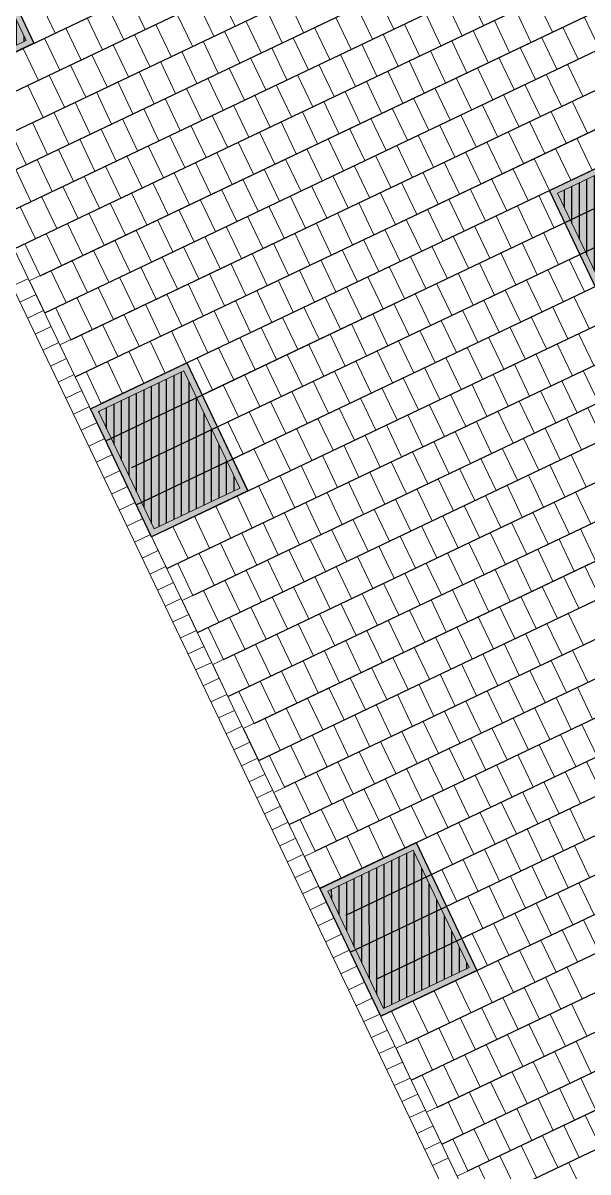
# Model space of a CAD drawing. Header units: metres. Extents: x 679599 to 680028, y 2748524 to 2748840.
# Drawn here: x 679652.87 to 679662.43, y 2748541.03 to 2748560.49 of the extents above; entities that cross this region are included whole.
import ezdxf

# ---------------------------------------------------------------- set-up
doc = ezdxf.new("R2010")
doc.units = ezdxf.units.M
doc.header["$LTSCALE"] = 5
doc.layers.add('00-AUX', color=2, linetype='Continuous', plot=False)
doc.layers.add('00-AUX Tree Pit', color=2, linetype='Continuous', plot=False)
doc.layers.add('02-L-B-Channel', color=140, linetype='Continuous', lineweight=5, plot=False)
doc.layers.add('02-L-B-Curb', color=11, linetype='Continuous', lineweight=5, plot=False)
doc.layers.add('02-L-Joints-Paviment_07_Precast Concrete Blocks 60X40', color=7, linetype='Continuous', lineweight=5, true_color=0x999999)
doc.layers.add('03-TR-Pavement_07_Precast Concrete Blocks 60X40', color=7, linetype='Continuous', lineweight=5, true_color=0x999999)
doc.layers.add('03-TR-Tree Pit_Green', color=46, linetype='Continuous')
doc.layers.add('03-TR-Tree Pit_White', color=7, linetype='Continuous', true_color=0xfcfcfc)
doc.layers.add('04-BK-Tree Pit', color=6, linetype='Continuous', lineweight=5)

# ---------------------------------------------------------------- blocks, each defined once
blk = doc.blocks.new('*U19')
at = {"layer": '02-L-B-Channel'}
blk.add_lwpolyline([(0, 0), (0.001, 0.3)], dxfattribs=at)
blk = doc.blocks.new('*U20')
at = {"layer": '02-L-B-Curb', "color": 0, "linetype": 'ByBlock', "lineweight": -2, "transparency": 16777216, "rotation": 295.526997418791}
for p in [(679652.685, 2748556.031), (679652.815, 2748555.76), (679652.944, 2748555.489), (679653.073, 2748555.218), (679653.203, 2748554.948), (679653.332, 2748554.677), (679653.461, 2748554.406), (679653.59, 2748554.136), (679653.72, 2748553.865), (679653.849, 2748553.594), (679653.978, 2748553.323), (679654.108, 2748553.053), (679654.237, 2748552.782), (679654.366, 2748552.511), (679654.495, 2748552.241), (679654.625, 2748551.97), (679654.754, 2748551.699), (679654.883, 2748551.428), (679655.012, 2748551.158), (679655.142, 2748550.887), (679655.271, 2748550.616), (679655.4, 2748550.346), (679655.53, 2748550.075), (679655.659, 2748549.804), (679655.788, 2748549.533), (679655.917, 2748549.263), (679656.047, 2748548.992), (679656.176, 2748548.721), (679656.305, 2748548.451), (679656.435, 2748548.18), (679656.564, 2748547.909), (679656.693, 2748547.638), (679656.822, 2748547.368), (679656.952, 2748547.097), (679657.081, 2748546.826), (679657.21, 2748546.556), (679657.34, 2748546.285), (679657.469, 2748546.014), (679657.598, 2748545.743), (679657.727, 2748545.473), (679657.857, 2748545.202), (679657.986, 2748544.931), (679658.115, 2748544.661), (679658.245, 2748544.39), (679658.374, 2748544.119), (679658.503, 2748543.848), (679658.632, 2748543.578), (679658.762, 2748543.307), (679658.891, 2748543.036), (679659.02, 2748542.766), (679659.149, 2748542.495), (679659.279, 2748542.224), (679659.408, 2748541.953), (679659.537, 2748541.683), (679659.667, 2748541.412), (679659.796, 2748541.141)]:
    blk.add_blockref('*U19', p, dxfattribs=at)
blk = doc.blocks.new('ALCORQUE RECTANGULAR')
at = {"layer": '03-TR-Tree Pit_Green', "ltscale": 0.3}
h = blk.add_hatch(dxfattribs=at)
h.set_pattern_fill('ANSI31', color=256, scale=0.04, angle=-45)
h.set_pattern_definition([(360, (-2068898.16958, 3428624.0145), (3e-17, 0.127), [])])
h.paths.add_polyline_path([(679903.391, 2748647.421), (679902.702, 2748648.869), (679904.689, 2748649.814), (679905.377, 2748648.367)])
at = {"layer": '03-TR-Tree Pit_White'}
h = blk.add_hatch(color=256, dxfattribs=at)
h.dxf.hatch_style = 1
h.paths.add_polyline_path([(679903.344, 2748647.288), (679902.569, 2748648.916), (679904.736, 2748649.947), (679905.511, 2748648.319)])
at = {"layer": '02-L-B-Curb'}
blk.add_lwpolyline([(679903.344, 2748647.288), (679902.569, 2748648.916), (679904.736, 2748649.947), (679905.511, 2748648.319)], close=True, dxfattribs=at)
at = {"layer": '02-L-B-Curb', "color": 6}
blk.add_lwpolyline([(679903.391, 2748647.421), (679902.702, 2748648.868), (679904.689, 2748649.814), (679905.378, 2748648.366)], close=True, dxfattribs=at)

msp = doc.modelspace()

# ---------------------------------------------------------------- linework, layer by layer
at = {"layer": '00-AUX'}
for points in [[(679651.605, 2748559.458), (679671.991, 2748569.159)], [(679651.681, 2748558.83), (679672.31, 2748568.646)], [(679652.122, 2748558.375), (679672.629, 2748568.134)], [(679652.198, 2748557.747), (679672.949, 2748567.621)], [(679652.639, 2748557.292), (679673.268, 2748567.108)], [(679652.715, 2748556.664), (679673.587, 2748566.596)], [(679653.156, 2748556.209), (679673.906, 2748566.083)], [(679653.233, 2748555.581), (679674.225, 2748565.571)], [(679653.673, 2748555.126), (679674.545, 2748565.058)], [(679653.75, 2748554.498), (679674.864, 2748564.546)], [(679654.19, 2748554.043), (679675.183, 2748564.033)], [(679654.267, 2748553.415), (679675.502, 2748563.52)], [(679654.707, 2748552.961), (679675.821, 2748563.008)], [(679654.784, 2748552.332), (679676.141, 2748562.495)], [(679655.225, 2748551.878), (679676.46, 2748561.983)], [(679655.301, 2748551.25), (679676.779, 2748561.47)], [(679655.742, 2748550.795), (679677.098, 2748560.958)], [(679655.818, 2748550.167), (679677.417, 2748560.445)], [(679656.259, 2748549.712), (679677.736, 2748559.932)], [(679656.335, 2748549.084), (679678.056, 2748559.42)], [(679656.779, 2748548.629), (679678.376, 2748558.906)], [(679656.855, 2748548.001), (679678.695, 2748558.394)], [(679657.293, 2748547.546), (679679.013, 2748557.882)], [(679657.37, 2748546.918), (679679.333, 2748557.37)], [(679657.81, 2748546.463), (679679.652, 2748556.857)], [(679657.887, 2748545.835), (679679.971, 2748556.344)], [(679658.327, 2748545.381), (679680.29, 2748555.832)], [(679658.404, 2748544.752), (679680.609, 2748555.319)], [(679658.844, 2748544.298), (679680.929, 2748554.807)], [(679658.921, 2748543.67), (679681.248, 2748554.294)], [(679659.362, 2748543.215), (679681.567, 2748553.782)], [(679659.438, 2748542.587), (679681.886, 2748553.269)], [(679659.879, 2748542.132), (679682.205, 2748552.756)], [(679659.955, 2748541.504), (679682.525, 2748552.244)], [(679660.396, 2748541.049), (679682.844, 2748551.731)], [(679660.472, 2748540.421), (679683.163, 2748551.219)]]:
    msp.add_lwpolyline(points, dxfattribs=at)
at = {"layer": '00-AUX Tree Pit'}
for points in [[(679653.051, 2748560.146), (679651.423, 2748559.371), (679650.391, 2748561.538), (679652.02, 2748562.313)], [(679664.438, 2748556.262), (679662.81, 2748555.487), (679661.778, 2748557.654), (679663.407, 2748558.429)], [(679656.669, 2748552.565), (679655.04, 2748551.79), (679654.009, 2748553.957), (679655.637, 2748554.732)], [(679660.549, 2748544.445), (679658.921, 2748543.67), (679657.89, 2748545.837), (679659.518, 2748546.612)]]:
    msp.add_lwpolyline(points, close=True, dxfattribs=at)
at = {"layer": '02-L-B-Channel'}
for points in [[(679599.951, 2748667.152), (679667.864, 2748524.936)], [(679667.589, 2748524.823), (679599.68, 2748667.024)]]:
    msp.add_lwpolyline(points, dxfattribs=at)
at = {"layer": '02-L-Joints-Paviment_07_Precast Concrete Blocks 60X40'}
for points in [[(679654.932, 2748560.377), (679654.674, 2748560.918)], [(679656.456, 2748560.437), (679656.198, 2748560.979)], [(679657.616, 2748560.325), (679657.358, 2748560.867)], [(679659.14, 2748560.386), (679658.883, 2748560.928)], [(679660.662, 2748560.445), (679660.404, 2748560.987)], [(679661.825, 2748560.334), (679661.567, 2748560.876)], [(679653.411, 2748560.317), (679653.153, 2748560.859)], [(679654.571, 2748560.205), (679654.313, 2748560.746)], [(679656.095, 2748560.265), (679655.837, 2748560.807)], [(679657.255, 2748560.153), (679656.997, 2748560.695)], [(679658.779, 2748560.214), (679658.521, 2748560.756)], [(679660.3, 2748560.273), (679660.043, 2748560.815)], [(679661.463, 2748560.162), (679661.206, 2748560.704)], [(679654.209, 2748560.033), (679653.952, 2748560.575)], [(679655.734, 2748560.094), (679655.476, 2748560.635)], [(679656.894, 2748559.981), (679656.636, 2748560.523)], [(679658.418, 2748560.042), (679658.16, 2748560.584)], [(679659.578, 2748559.93), (679659.32, 2748560.471)], [(679659.939, 2748560.101), (679659.681, 2748560.643)], [(679661.102, 2748559.99), (679660.844, 2748560.532)], [(679662.623, 2748560.05), (679662.366, 2748560.592)], [(679653.848, 2748559.861), (679653.59, 2748560.403)], [(679655.011, 2748559.75), (679654.754, 2748560.292)], [(679655.373, 2748559.922), (679655.115, 2748560.464)], [(679656.533, 2748559.809), (679656.275, 2748560.351)], [(679658.057, 2748559.87), (679657.799, 2748560.412)], [(679659.217, 2748559.758), (679658.959, 2748560.299)], [(679660.741, 2748559.819), (679660.483, 2748560.36)], [(679662.262, 2748559.878), (679662.004, 2748560.42)], [(679653.487, 2748559.689), (679653.229, 2748560.231)], [(679654.65, 2748559.578), (679654.392, 2748560.12)], [(679656.171, 2748559.637), (679655.914, 2748560.179)], [(679657.696, 2748559.698), (679657.438, 2748560.24)], [(679658.856, 2748559.586), (679658.598, 2748560.128)], [(679660.38, 2748559.647), (679660.122, 2748560.188)], [(679661.901, 2748559.706), (679661.643, 2748560.248)], [(679653.126, 2748559.517), (679652.868, 2748560.059)], [(679654.289, 2748559.406), (679654.031, 2748559.948)], [(679655.81, 2748559.466), (679655.552, 2748560.007)], [(679656.973, 2748559.355), (679656.715, 2748559.896)], [(679657.334, 2748559.526), (679657.077, 2748560.068)], [(679658.494, 2748559.414), (679658.237, 2748559.956)], [(679660.019, 2748559.475), (679659.761, 2748560.017)], [(679661.179, 2748559.362), (679660.921, 2748559.904)], [(679661.54, 2748559.534), (679661.282, 2748560.076)], [(679653.928, 2748559.234), (679653.67, 2748559.776)], [(679655.449, 2748559.294), (679655.191, 2748559.835)], [(679656.612, 2748559.183), (679656.354, 2748559.724)], [(679658.133, 2748559.242), (679657.875, 2748559.784)], [(679659.657, 2748559.303), (679659.4, 2748559.845)], [(679660.818, 2748559.19), (679660.56, 2748559.732)], [(679662.342, 2748559.251), (679662.084, 2748559.793)], [(679653.567, 2748559.062), (679653.309, 2748559.604)], [(679655.088, 2748559.122), (679654.83, 2748559.664)], [(679656.251, 2748559.011), (679655.993, 2748559.553)], [(679657.772, 2748559.07), (679657.514, 2748559.612)], [(679658.935, 2748558.959), (679658.677, 2748559.501)], [(679659.296, 2748559.131), (679659.038, 2748559.673)], [(679660.456, 2748559.019), (679660.199, 2748559.56)], [(679661.981, 2748559.079), (679661.723, 2748559.621)], [(679653.205, 2748558.89), (679652.948, 2748559.432)], [(679654.365, 2748558.778), (679654.108, 2748559.32)], [(679654.727, 2748558.95), (679654.469, 2748559.492)], [(679655.89, 2748558.839), (679655.632, 2748559.381)], [(679657.411, 2748558.898), (679657.153, 2748559.44)], [(679658.574, 2748558.787), (679658.316, 2748559.329)], [(679660.095, 2748558.847), (679659.837, 2748559.388)], [(679661.619, 2748558.908), (679661.362, 2748559.449)], [(679654.004, 2748558.606), (679653.746, 2748559.148)], [(679655.528, 2748558.667), (679655.271, 2748559.209)], [(679657.05, 2748558.726), (679656.792, 2748559.268)], [(679658.213, 2748558.615), (679657.955, 2748559.157)], [(679659.734, 2748558.675), (679659.476, 2748559.217)], [(679661.258, 2748558.736), (679661, 2748559.277)], [(679662.418, 2748558.623), (679662.16, 2748559.165)], [(679653.643, 2748558.434), (679653.385, 2748558.976)], [(679655.167, 2748558.495), (679654.909, 2748559.037)], [(679656.327, 2748558.383), (679656.07, 2748558.924)], [(679656.689, 2748558.555), (679656.431, 2748559.096)], [(679657.852, 2748558.444), (679657.594, 2748558.985)], [(679659.373, 2748558.503), (679659.115, 2748559.045)], [(679660.536, 2748558.392), (679660.278, 2748558.934)], [(679660.897, 2748558.564), (679660.639, 2748559.106)], [(679662.057, 2748558.451), (679661.799, 2748558.993)], [(679653.282, 2748558.262), (679653.024, 2748558.804)], [(679654.806, 2748558.323), (679654.548, 2748558.865)], [(679655.966, 2748558.211), (679655.708, 2748558.753)], [(679657.49, 2748558.272), (679657.233, 2748558.813)], [(679659.012, 2748558.331), (679658.754, 2748558.873)], [(679660.175, 2748558.22), (679659.917, 2748558.762)], [(679661.696, 2748558.279), (679661.438, 2748558.821)], [(679652.921, 2748558.091), (679652.663, 2748558.632)], [(679654.445, 2748558.151), (679654.187, 2748558.693)], [(679655.605, 2748558.039), (679655.347, 2748558.581)], [(679657.129, 2748558.1), (679656.871, 2748558.642)], [(679658.289, 2748557.987), (679658.031, 2748558.529)], [(679658.65, 2748558.159), (679658.393, 2748558.701)], [(679659.813, 2748558.048), (679659.556, 2748558.59)], [(679661.335, 2748558.108), (679661.077, 2748558.649)], [(679662.498, 2748557.997), (679662.24, 2748558.538)], [(679653.723, 2748557.808), (679653.465, 2748558.349)], [(679654.084, 2748557.979), (679653.826, 2748558.521)], [(679655.244, 2748557.867), (679654.986, 2748558.409)], [(679656.768, 2748557.928), (679656.51, 2748558.47)], [(679657.928, 2748557.815), (679657.67, 2748558.357)], [(679659.452, 2748557.876), (679659.194, 2748558.418)], [(679660.973, 2748557.936), (679660.716, 2748558.478)], [(679662.137, 2748557.825), (679661.879, 2748558.366)], [(679653.361, 2748557.636), (679653.104, 2748558.178)], [(679654.883, 2748557.695), (679654.625, 2748558.237)], [(679656.407, 2748557.756), (679656.149, 2748558.298)], [(679657.567, 2748557.644), (679657.309, 2748558.185)], [(679659.091, 2748557.704), (679658.833, 2748558.246)], [(679660.612, 2748557.764), (679660.354, 2748558.306)], [(679661.775, 2748557.653), (679661.517, 2748558.195)], [(679653, 2748557.464), (679652.742, 2748558.006)], [(679654.521, 2748557.523), (679654.264, 2748558.065)], [(679655.684, 2748557.412), (679655.427, 2748557.954)], [(679656.046, 2748557.584), (679655.788, 2748558.126)], [(679657.206, 2748557.472), (679656.948, 2748558.013)], [(679658.73, 2748557.533), (679658.472, 2748558.074)], [(679659.89, 2748557.42), (679659.632, 2748557.962)], [(679660.251, 2748557.592), (679659.993, 2748558.134)], [(679661.414, 2748557.481), (679661.156, 2748558.023)], [(679654.16, 2748557.351), (679653.902, 2748557.893)], [(679655.323, 2748557.24), (679655.065, 2748557.782)], [(679656.844, 2748557.3), (679656.587, 2748557.842)], [(679658.369, 2748557.361), (679658.111, 2748557.902)], [(679659.529, 2748557.248), (679659.271, 2748557.79)], [(679661.053, 2748557.309), (679660.795, 2748557.851)], [(679653.799, 2748557.18), (679653.541, 2748557.721)], [(679654.962, 2748557.069), (679654.704, 2748557.61)], [(679656.483, 2748557.128), (679656.225, 2748557.67)], [(679657.646, 2748557.017), (679657.388, 2748557.559)], [(679658.007, 2748557.189), (679657.75, 2748557.731)], [(679659.168, 2748557.076), (679658.91, 2748557.618)], [(679660.692, 2748557.137), (679660.434, 2748557.679)], [(679661.852, 2748557.025), (679661.594, 2748557.567)], [(679653.077, 2748556.836), (679652.819, 2748557.378)], [(679653.438, 2748557.008), (679653.18, 2748557.549)], [(679654.601, 2748556.897), (679654.343, 2748557.438)], [(679656.122, 2748556.956), (679655.864, 2748557.498)], [(679657.285, 2748556.845), (679657.027, 2748557.387)], [(679658.806, 2748556.904), (679658.549, 2748557.446)], [(679660.331, 2748556.965), (679660.073, 2748557.507)], [(679661.491, 2748556.853), (679661.233, 2748557.395)], [(679654.24, 2748556.725), (679653.982, 2748557.267)], [(679655.761, 2748556.784), (679655.503, 2748557.326)], [(679656.924, 2748556.673), (679656.666, 2748557.215)], [(679658.445, 2748556.733), (679658.187, 2748557.274)], [(679659.608, 2748556.622), (679659.35, 2748557.163)], [(679659.969, 2748556.793), (679659.712, 2748557.335)], [(679661.129, 2748556.681), (679660.872, 2748557.223)], [(679653.878, 2748556.553), (679653.621, 2748557.095)], [(679655.038, 2748556.44), (679654.781, 2748556.982)], [(679655.4, 2748556.612), (679655.142, 2748557.154)], [(679656.563, 2748556.501), (679656.305, 2748557.043)], [(679658.084, 2748556.561), (679657.826, 2748557.102)], [(679659.247, 2748556.45), (679658.989, 2748556.991)], [(679660.768, 2748556.509), (679660.51, 2748557.051)], [(679653.517, 2748556.381), (679653.259, 2748556.923)], [(679654.677, 2748556.269), (679654.419, 2748556.81)], [(679656.202, 2748556.329), (679655.944, 2748556.871)], [(679657.723, 2748556.389), (679657.465, 2748556.931)], [(679658.886, 2748556.278), (679658.628, 2748556.82)], [(679660.407, 2748556.337), (679660.149, 2748556.879)], [(679661.931, 2748556.398), (679661.673, 2748556.94)], [(679653.156, 2748556.209), (679652.898, 2748556.751)], [(679654.316, 2748556.097), (679654.058, 2748556.638)], [(679655.84, 2748556.158), (679655.583, 2748556.699)], [(679657, 2748556.045), (679656.743, 2748556.587)], [(679657.362, 2748556.217), (679657.104, 2748556.759)], [(679658.525, 2748556.106), (679658.267, 2748556.648)], [(679660.046, 2748556.165), (679659.788, 2748556.707)], [(679661.209, 2748556.054), (679660.951, 2748556.596)], [(679661.57, 2748556.226), (679661.312, 2748556.768)], [(679653.955, 2748555.925), (679653.697, 2748556.467)], [(679655.479, 2748555.986), (679655.221, 2748556.527)], [(679656.639, 2748555.873), (679656.381, 2748556.415)], [(679658.163, 2748555.934), (679657.906, 2748556.476)], [(679659.685, 2748555.993), (679659.427, 2748556.535)], [(679660.848, 2748555.882), (679660.59, 2748556.424)], [(679662.369, 2748555.942), (679662.111, 2748556.484)], [(679653.594, 2748555.753), (679653.336, 2748556.295)], [(679655.118, 2748555.814), (679654.86, 2748556.356)], [(679656.278, 2748555.701), (679656.02, 2748556.243)], [(679657.802, 2748555.762), (679657.544, 2748556.304)], [(679658.962, 2748555.65), (679658.704, 2748556.192)], [(679659.323, 2748555.822), (679659.066, 2748556.363)], [(679660.486, 2748555.711), (679660.229, 2748556.252)], [(679662.008, 2748555.77), (679661.75, 2748556.312)], [(679653.233, 2748555.581), (679652.975, 2748556.123)], [(679654.396, 2748555.47), (679654.138, 2748556.012)], [(679654.757, 2748555.642), (679654.499, 2748556.184)], [(679655.917, 2748555.529), (679655.659, 2748556.071)], [(679657.441, 2748555.59), (679657.183, 2748556.132)], [(679658.601, 2748555.478), (679658.343, 2748556.02)], [(679660.125, 2748555.539), (679659.867, 2748556.08)], [(679661.647, 2748555.598), (679661.389, 2748556.14)], [(679654.034, 2748555.298), (679653.777, 2748555.84)], [(679655.556, 2748555.358), (679655.298, 2748555.899)], [(679657.08, 2748555.418), (679656.822, 2748555.96)], [(679658.24, 2748555.306), (679657.982, 2748555.848)], [(679659.764, 2748555.367), (679659.506, 2748555.909)], [(679661.285, 2748555.426), (679661.028, 2748555.968)], [(679662.448, 2748555.315), (679662.191, 2748555.857)], [(679653.673, 2748555.126), (679653.415, 2748555.668)], [(679655.194, 2748555.186), (679654.937, 2748555.727)], [(679656.357, 2748555.075), (679656.1, 2748555.616)], [(679656.719, 2748555.247), (679656.461, 2748555.788)], [(679657.879, 2748555.134), (679657.621, 2748555.676)], [(679659.403, 2748555.195), (679659.145, 2748555.737)], [(679660.563, 2748555.082), (679660.305, 2748555.624)], [(679660.924, 2748555.254), (679660.666, 2748555.796)], [(679662.087, 2748555.143), (679661.829, 2748555.685)], [(679654.833, 2748555.014), (679654.575, 2748555.556)], [(679655.996, 2748554.903), (679655.738, 2748555.445)], [(679657.517, 2748554.962), (679657.26, 2748555.504)], [(679659.042, 2748555.023), (679658.784, 2748555.565)], [(679660.202, 2748554.911), (679659.944, 2748555.452)], [(679661.726, 2748554.971), (679661.468, 2748555.513)], [(679654.472, 2748554.842), (679654.214, 2748555.384)], [(679655.635, 2748554.731), (679655.377, 2748555.273)], [(679657.156, 2748554.79), (679656.898, 2748555.332)], [(679658.319, 2748554.679), (679658.062, 2748555.221)], [(679658.681, 2748554.851), (679658.423, 2748555.393)], [(679659.841, 2748554.739), (679659.583, 2748555.281)], [(679661.365, 2748554.8), (679661.107, 2748555.341)], [(679662.525, 2748554.687), (679662.267, 2748555.229)], [(679653.75, 2748554.498), (679653.492, 2748555.04)], [(679654.111, 2748554.67), (679653.853, 2748555.212)], [(679655.274, 2748554.559), (679655.016, 2748555.101)], [(679656.795, 2748554.618), (679656.537, 2748555.16)], [(679657.958, 2748554.507), (679657.7, 2748555.049)], [(679659.479, 2748554.567), (679659.222, 2748555.109)], [(679661.004, 2748554.628), (679660.746, 2748555.17)], [(679662.164, 2748554.515), (679661.906, 2748555.057)], [(679654.913, 2748554.387), (679654.655, 2748554.929)], [(679656.434, 2748554.447), (679656.176, 2748554.988)], [(679657.597, 2748554.336), (679657.339, 2748554.877)], [(679659.118, 2748554.395), (679658.86, 2748554.937)], [(679660.642, 2748554.456), (679660.385, 2748554.998)], [(679661.802, 2748554.343), (679661.545, 2748554.885)], [(679654.552, 2748554.215), (679654.294, 2748554.757)], [(679656.073, 2748554.275), (679655.815, 2748554.816)], [(679657.236, 2748554.164), (679656.978, 2748554.705)], [(679658.757, 2748554.223), (679658.499, 2748554.765)], [(679659.92, 2748554.112), (679659.662, 2748554.654)], [(679660.281, 2748554.284), (679660.023, 2748554.826)], [(679661.441, 2748554.172), (679661.183, 2748554.713)], [(679654.19, 2748554.043), (679653.933, 2748554.585)], [(679656.875, 2748553.992), (679656.617, 2748554.534)], [(679658.396, 2748554.051), (679658.138, 2748554.593)], [(679659.559, 2748553.94), (679659.301, 2748554.482)], [(679661.08, 2748554), (679660.822, 2748554.541)], [(679662.604, 2748554.06), (679662.346, 2748554.602)], [(679656.513, 2748553.82), (679656.256, 2748554.362)], [(679657.673, 2748553.707), (679657.416, 2748554.249)], [(679658.035, 2748553.879), (679657.777, 2748554.421)], [(679659.198, 2748553.768), (679658.94, 2748554.31)], [(679660.719, 2748553.828), (679660.461, 2748554.37)], [(679661.882, 2748553.717), (679661.624, 2748554.259)], [(679662.243, 2748553.889), (679661.985, 2748554.43)], [(679657.312, 2748553.536), (679657.054, 2748554.077)], [(679658.836, 2748553.596), (679658.579, 2748554.138)], [(679660.358, 2748553.656), (679660.1, 2748554.198)], [(679661.521, 2748553.545), (679661.263, 2748554.087)], [(679656.951, 2748553.364), (679656.693, 2748553.906)], [(679658.475, 2748553.425), (679658.217, 2748553.966)], [(679659.997, 2748553.484), (679659.739, 2748554.026)], [(679661.16, 2748553.373), (679660.902, 2748553.915)], [(679662.681, 2748553.432), (679662.423, 2748553.974)], [(679656.59, 2748553.192), (679656.332, 2748553.734)], [(679658.114, 2748553.253), (679657.856, 2748553.794)], [(679659.274, 2748553.14), (679659.016, 2748553.682)], [(679659.635, 2748553.312), (679659.378, 2748553.854)], [(679660.798, 2748553.201), (679660.541, 2748553.743)], [(679662.32, 2748553.261), (679662.062, 2748553.802)], [(679657.753, 2748553.081), (679657.495, 2748553.623)], [(679658.913, 2748552.968), (679658.655, 2748553.51)], [(679660.437, 2748553.029), (679660.179, 2748553.571)], [(679661.958, 2748553.089), (679661.701, 2748553.63)], [(679657.031, 2748552.737), (679656.773, 2748553.279)], [(679657.392, 2748552.909), (679657.134, 2748553.451)], [(679658.552, 2748552.796), (679658.294, 2748553.338)], [(679660.076, 2748552.857), (679659.818, 2748553.399)], [(679661.236, 2748552.745), (679660.978, 2748553.287)], [(679661.597, 2748552.917), (679661.339, 2748553.459)], [(679658.191, 2748552.625), (679657.933, 2748553.166)], [(679659.715, 2748552.685), (679659.457, 2748553.227)], [(679660.875, 2748552.573), (679660.617, 2748553.115)], [(679662.399, 2748552.634), (679662.141, 2748553.176)], [(679657.829, 2748552.453), (679657.572, 2748552.995)], [(679658.992, 2748552.342), (679658.735, 2748552.884)], [(679659.354, 2748552.514), (679659.096, 2748553.055)], [(679660.514, 2748552.401), (679660.256, 2748552.943)], [(679662.038, 2748552.462), (679661.78, 2748553.004)], [(679657.468, 2748552.281), (679657.21, 2748552.823)], [(679658.631, 2748552.17), (679658.373, 2748552.712)], [(679660.152, 2748552.229), (679659.895, 2748552.771)], [(679661.677, 2748552.29), (679661.419, 2748552.832)], [(679657.107, 2748552.109), (679656.849, 2748552.651)], [(679658.27, 2748551.998), (679658.012, 2748552.54)], [(679659.791, 2748552.057), (679659.533, 2748552.599)], [(679661.315, 2748552.118), (679661.058, 2748552.66)], [(679662.476, 2748552.006), (679662.218, 2748552.548)], [(679656.385, 2748551.765), (679656.127, 2748552.307)], [(679656.746, 2748551.937), (679656.488, 2748552.479)], [(679657.909, 2748551.826), (679657.651, 2748552.368)], [(679659.43, 2748551.886), (679659.172, 2748552.427)], [(679660.593, 2748551.774), (679660.335, 2748552.316)], [(679660.954, 2748551.946), (679660.696, 2748552.488)], [(679662.114, 2748551.834), (679661.857, 2748552.376)], [(679656.023, 2748551.593), (679655.766, 2748552.135)], [(679657.548, 2748551.654), (679657.29, 2748552.196)], [(679659.069, 2748551.714), (679658.811, 2748552.255)], [(679660.232, 2748551.603), (679659.974, 2748552.144)], [(679661.753, 2748551.662), (679661.495, 2748552.204)], [(679655.662, 2748551.421), (679655.404, 2748551.963)], [(679657.186, 2748551.482), (679656.929, 2748552.024)], [(679658.346, 2748551.37), (679658.089, 2748551.912)], [(679658.708, 2748551.542), (679658.45, 2748552.084)], [(679659.871, 2748551.431), (679659.613, 2748551.973)], [(679661.392, 2748551.49), (679661.134, 2748552.032)], [(679662.558, 2748551.379), (679662.3, 2748551.921)], [(679655.301, 2748551.25), (679655.043, 2748551.791)], [(679656.825, 2748551.31), (679656.567, 2748551.852)], [(679657.985, 2748551.198), (679657.727, 2748551.74)], [(679659.51, 2748551.259), (679659.252, 2748551.801)], [(679661.031, 2748551.318), (679660.773, 2748551.86)], [(679662.197, 2748551.207), (679661.939, 2748551.749)], [(679656.464, 2748551.139), (679656.206, 2748551.68)], [(679657.624, 2748551.026), (679657.366, 2748551.568)], [(679659.148, 2748551.087), (679658.891, 2748551.629)], [(679660.67, 2748551.146), (679660.412, 2748551.688)], [(679661.835, 2748551.035), (679661.578, 2748551.577)], [(679655.742, 2748550.795), (679655.484, 2748551.337)], [(679656.103, 2748550.967), (679655.845, 2748551.508)], [(679657.263, 2748550.854), (679657.005, 2748551.396)], [(679658.787, 2748550.915), (679658.529, 2748551.457)], [(679659.947, 2748550.803), (679659.689, 2748551.344)], [(679660.308, 2748550.975), (679660.051, 2748551.516)], [(679661.474, 2748550.864), (679661.216, 2748551.405)], [(679656.902, 2748550.682), (679656.644, 2748551.224)], [(679658.426, 2748550.743), (679658.168, 2748551.285)], [(679659.586, 2748550.631), (679659.328, 2748551.173)], [(679661.113, 2748550.692), (679660.855, 2748551.233)], [(679662.634, 2748550.751), (679662.376, 2748551.293)], [(679656.541, 2748550.51), (679656.283, 2748551.052)], [(679657.704, 2748550.399), (679657.446, 2748550.941)], [(679658.065, 2748550.571), (679657.807, 2748551.113)], [(679659.225, 2748550.459), (679658.967, 2748551.001)], [(679660.752, 2748550.52), (679660.494, 2748551.062)], [(679661.912, 2748550.407), (679661.654, 2748550.949)], [(679662.273, 2748550.579), (679662.015, 2748551.121)], [(679656.179, 2748550.339), (679655.922, 2748550.88)], [(679657.342, 2748550.228), (679657.085, 2748550.769)], [(679658.864, 2748550.287), (679658.606, 2748550.829)], [(679660.391, 2748550.348), (679660.133, 2748550.89)], [(679661.551, 2748550.235), (679661.293, 2748550.777)], [(679655.818, 2748550.167), (679655.56, 2748550.709)], [(679656.981, 2748550.056), (679656.723, 2748550.598)], [(679658.502, 2748550.115), (679658.245, 2748550.657)], [(679660.029, 2748550.176), (679659.772, 2748550.718)], [(679661.19, 2748550.064), (679660.932, 2748550.605)], [(679656.62, 2748549.884), (679656.362, 2748550.426)], [(679658.141, 2748549.943), (679657.883, 2748550.485)], [(679659.307, 2748549.832), (679659.049, 2748550.374)], [(679659.668, 2748550.004), (679659.41, 2748550.546)], [(679660.828, 2748549.892), (679660.571, 2748550.433)], [(679662.35, 2748549.953), (679662.092, 2748550.494)], [(679656.259, 2748549.712), (679656.001, 2748550.254)], [(679657.78, 2748549.771), (679657.522, 2748550.313)], [(679658.946, 2748549.66), (679658.688, 2748550.202)], [(679660.467, 2748549.72), (679660.209, 2748550.262)], [(679661.989, 2748549.781), (679661.731, 2748550.322)], [(679657.058, 2748549.428), (679656.8, 2748549.969)], [(679657.419, 2748549.6), (679657.161, 2748550.141)], [(679658.585, 2748549.488), (679658.327, 2748550.03)], [(679660.106, 2748549.548), (679659.848, 2748550.09)], [(679661.266, 2748549.437), (679661.008, 2748549.979)], [(679661.627, 2748549.609), (679661.37, 2748550.151)], [(679656.696, 2748549.256), (679656.439, 2748549.798)], [(679658.224, 2748549.317), (679657.966, 2748549.858)], [(679659.745, 2748549.376), (679659.487, 2748549.918)], [(679660.905, 2748549.265), (679660.647, 2748549.807)], [(679662.426, 2748549.324), (679662.168, 2748549.866)], [(679656.335, 2748549.084), (679656.077, 2748549.626)], [(679657.862, 2748549.145), (679657.605, 2748549.687)], [(679659.384, 2748549.204), (679659.126, 2748549.746)], [(679660.544, 2748549.093), (679660.286, 2748549.635)], [(679662.065, 2748549.153), (679661.807, 2748549.694)], [(679657.501, 2748548.973), (679657.243, 2748549.515)], [(679658.661, 2748548.86), (679658.403, 2748549.402)], [(679659.022, 2748549.032), (679658.765, 2748549.574)], [(679660.183, 2748548.921), (679659.925, 2748549.463)], [(679661.704, 2748548.981), (679661.446, 2748549.522)], [(679657.14, 2748548.801), (679656.882, 2748549.343)], [(679658.3, 2748548.689), (679658.042, 2748549.23)], [(679659.821, 2748548.749), (679659.564, 2748549.291)], [(679661.343, 2748548.809), (679661.085, 2748549.351)], [(679662.506, 2748548.698), (679662.248, 2748549.24)], [(679656.779, 2748548.629), (679656.521, 2748549.171)], [(679657.939, 2748548.517), (679657.681, 2748549.058)], [(679659.46, 2748548.578), (679659.202, 2748549.119)], [(679660.62, 2748548.465), (679660.362, 2748549.007)], [(679660.981, 2748548.637), (679660.724, 2748549.179)], [(679662.144, 2748548.526), (679661.887, 2748549.068)], [(679657.578, 2748548.345), (679657.32, 2748548.887)], [(679659.099, 2748548.406), (679658.841, 2748548.947)], [(679660.259, 2748548.293), (679660.001, 2748548.835)], [(679661.783, 2748548.354), (679661.525, 2748548.896)], [(679657.216, 2748548.173), (679656.959, 2748548.715)], [(679658.377, 2748548.062), (679658.119, 2748548.604)], [(679658.738, 2748548.234), (679658.48, 2748548.776)], [(679659.898, 2748548.121), (679659.64, 2748548.663)], [(679661.422, 2748548.182), (679661.164, 2748548.724)], [(679662.582, 2748548.07), (679662.324, 2748548.611)], [(679656.855, 2748548.001), (679656.597, 2748548.543)], [(679658.015, 2748547.89), (679657.758, 2748548.432)], [(679659.537, 2748547.949), (679659.279, 2748548.491)], [(679661.061, 2748548.01), (679660.803, 2748548.552)], [(679662.221, 2748547.898), (679661.963, 2748548.44)], [(679657.654, 2748547.718), (679657.396, 2748548.26)], [(679659.175, 2748547.778), (679658.918, 2748548.319)], [(679660.7, 2748547.838), (679660.442, 2748548.38)], [(679661.86, 2748547.726), (679661.602, 2748548.268)], [(679657.293, 2748547.546), (679657.035, 2748548.088)], [(679658.814, 2748547.606), (679658.556, 2748548.147)], [(679659.977, 2748547.495), (679659.72, 2748548.036)], [(679660.339, 2748547.667), (679660.081, 2748548.208)], [(679661.499, 2748547.554), (679661.241, 2748548.096)], [(679658.453, 2748547.434), (679658.195, 2748547.976)], [(679659.616, 2748547.323), (679659.358, 2748547.865)], [(679661.137, 2748547.382), (679660.88, 2748547.924)], [(679662.662, 2748547.443), (679662.404, 2748547.985)], [(679657.731, 2748547.09), (679657.473, 2748547.632)], [(679658.092, 2748547.262), (679657.834, 2748547.804)], [(679659.255, 2748547.151), (679658.997, 2748547.693)], [(679660.776, 2748547.21), (679660.518, 2748547.752)], [(679661.939, 2748547.099), (679661.681, 2748547.641)], [(679662.3, 2748547.271), (679662.043, 2748547.813)], [(679657.37, 2748546.918), (679657.112, 2748547.46)], [(679658.894, 2748546.979), (679658.636, 2748547.521)], [(679660.415, 2748547.038), (679660.157, 2748547.58)], [(679661.578, 2748546.927), (679661.32, 2748547.469)], [(679658.533, 2748546.807), (679658.275, 2748547.349)], [(679660.054, 2748546.867), (679659.796, 2748547.408)], [(679661.217, 2748546.756), (679660.959, 2748547.297)], [(679658.171, 2748546.635), (679657.914, 2748547.177)], [(679659.331, 2748546.523), (679659.074, 2748547.065)], [(679659.693, 2748546.695), (679659.435, 2748547.236)], [(679660.856, 2748546.584), (679660.598, 2748547.125)], [(679662.377, 2748546.643), (679662.119, 2748547.185)], [(679657.81, 2748546.463), (679657.552, 2748547.005)], [(679658.97, 2748546.351), (679658.712, 2748546.893)], [(679660.494, 2748546.412), (679660.237, 2748546.954)], [(679662.016, 2748546.471), (679661.758, 2748547.013)], [(679658.609, 2748546.179), (679658.351, 2748546.721)], [(679660.133, 2748546.24), (679659.875, 2748546.782)], [(679661.293, 2748546.127), (679661.035, 2748546.669)], [(679661.654, 2748546.299), (679661.397, 2748546.841)], [(679658.248, 2748546.007), (679657.99, 2748546.549)], [(679660.932, 2748545.956), (679660.674, 2748546.497)], [(679662.456, 2748546.016), (679662.199, 2748546.558)], [(679657.887, 2748545.835), (679657.629, 2748546.377)], [(679660.571, 2748545.784), (679660.313, 2748546.325)], [(679662.095, 2748545.845), (679661.837, 2748546.386)], [(679660.21, 2748545.612), (679659.952, 2748546.154)], [(679661.734, 2748545.673), (679661.476, 2748546.214)], [(679661.373, 2748545.501), (679661.115, 2748546.043)], [(679662.533, 2748545.388), (679662.275, 2748545.93)], [(679660.65, 2748545.157), (679660.393, 2748545.699)], [(679661.012, 2748545.329), (679660.754, 2748545.871)], [(679662.172, 2748545.216), (679661.914, 2748545.758)], [(679661.81, 2748545.045), (679661.553, 2748545.586)], [(679661.449, 2748544.873), (679661.191, 2748545.415)], [(679662.612, 2748544.762), (679662.354, 2748545.303)], [(679661.088, 2748544.701), (679660.83, 2748545.243)], [(679662.251, 2748544.59), (679661.993, 2748545.132)], [(679660.727, 2748544.529), (679660.469, 2748545.071)], [(679661.89, 2748544.418), (679661.632, 2748544.96)], [(679661.529, 2748544.246), (679661.271, 2748544.788)], [(679661.168, 2748544.074), (679660.91, 2748544.616)], [(679660.806, 2748543.902), (679660.549, 2748544.444)], [(679661.966, 2748543.79), (679661.709, 2748544.332)], [(679662.328, 2748543.962), (679662.07, 2748544.504)], [(679660.445, 2748543.73), (679660.187, 2748544.272)], [(679661.605, 2748543.618), (679661.347, 2748544.16)], [(679660.084, 2748543.559), (679659.826, 2748544.1)], [(679661.244, 2748543.446), (679660.986, 2748543.988)], [(679659.362, 2748543.215), (679659.104, 2748543.757)], [(679659.723, 2748543.387), (679659.465, 2748543.928)], [(679660.883, 2748543.274), (679660.625, 2748543.816)], [(679662.407, 2748543.335), (679662.149, 2748543.877)], [(679660.522, 2748543.102), (679660.264, 2748543.644)], [(679662.046, 2748543.163), (679661.788, 2748543.705)], [(679660.16, 2748542.93), (679659.903, 2748543.472)], [(679661.323, 2748542.819), (679661.066, 2748543.361)], [(679661.685, 2748542.991), (679661.427, 2748543.533)], [(679659.799, 2748542.759), (679659.541, 2748543.3)], [(679660.962, 2748542.648), (679660.704, 2748543.189)], [(679662.483, 2748542.707), (679662.226, 2748543.249)], [(679659.438, 2748542.587), (679659.18, 2748543.129)], [(679660.601, 2748542.476), (679660.343, 2748543.017)], [(679662.122, 2748542.535), (679661.864, 2748543.077)], [(679660.24, 2748542.304), (679659.982, 2748542.846)], [(679661.761, 2748542.363), (679661.503, 2748542.905)], [(679659.879, 2748542.132), (679659.621, 2748542.674)], [(679661.4, 2748542.191), (679661.142, 2748542.733)], [(679662.563, 2748542.08), (679662.305, 2748542.622)], [(679660.678, 2748541.848), (679660.42, 2748542.389)], [(679661.039, 2748542.02), (679660.781, 2748542.561)], [(679662.202, 2748541.908), (679661.944, 2748542.45)], [(679660.316, 2748541.676), (679660.059, 2748542.218)], [(679661.841, 2748541.737), (679661.583, 2748542.278)], [(679659.955, 2748541.504), (679659.697, 2748542.046)], [(679661.479, 2748541.565), (679661.222, 2748542.107)], [(679662.639, 2748541.452), (679662.382, 2748541.994)], [(679661.118, 2748541.393), (679660.86, 2748541.935)], [(679662.278, 2748541.28), (679662.02, 2748541.822)], [(679660.757, 2748541.221), (679660.499, 2748541.763)], [(679661.917, 2748541.109), (679661.659, 2748541.65)], [(679660.396, 2748541.049), (679660.138, 2748541.591)], [(679661.556, 2748540.937), (679661.298, 2748541.478)], [(679661.195, 2748540.765), (679660.937, 2748541.307)], [(679660.833, 2748540.593), (679660.576, 2748541.135)], [(679662.358, 2748540.654), (679662.1, 2748541.196)]]:
    msp.add_lwpolyline(points, dxfattribs=at)
at = {"layer": '03-TR-Pavement_07_Precast Concrete Blocks 60X40'}
for p, q in [((679651.421, 2748559.37), (679671.991, 2748569.159)), ((679651.679, 2748558.829), (679672.31, 2748568.646)), ((679651.938, 2748558.287), (679672.629, 2748568.134)), ((679652.196, 2748557.746), (679672.949, 2748567.621)), ((679652.455, 2748557.204), (679673.268, 2748567.108)), ((679652.713, 2748556.663), (679673.587, 2748566.596)), ((679652.972, 2748556.122), (679673.906, 2748566.083)), ((679653.23, 2748555.58), (679674.225, 2748565.571)), ((679653.489, 2748555.039), (679674.545, 2748565.058)), ((679653.748, 2748554.497), (679674.864, 2748564.546)), ((679654.006, 2748553.956), (679675.183, 2748564.033)), ((679655.04, 2748551.79), (679676.46, 2748561.983)), ((679655.299, 2748551.249), (679676.779, 2748561.47)), ((679655.557, 2748550.707), (679677.098, 2748560.958)), ((679655.816, 2748550.166), (679677.417, 2748560.445)), ((679656.077, 2748549.625), (679677.737, 2748559.932)), ((679656.335, 2748549.084), (679678.056, 2748559.42)), ((679656.594, 2748548.542), (679678.375, 2748558.907)), ((679656.852, 2748548.001), (679678.694, 2748558.395)), ((679657.111, 2748547.46), (679679.013, 2748557.882)), ((679657.37, 2748546.918), (679679.333, 2748557.37)), ((679655.895, 2748554.19), (679662.036, 2748557.112)), ((679657.628, 2748546.377), (679679.652, 2748556.857)), ((679656.153, 2748553.648), (679662.294, 2748556.571)), ((679657.887, 2748545.835), (679679.971, 2748556.344)), ((679656.411, 2748553.107), (679662.552, 2748556.029)), ((679658.921, 2748543.67), (679681.248, 2748554.294)), ((679659.179, 2748543.128), (679681.567, 2748553.782)), ((679659.438, 2748542.587), (679681.886, 2748553.269)), ((679659.697, 2748542.045), (679682.205, 2748552.756)), ((679659.955, 2748541.504), (679682.525, 2748552.244)), ((679660.214, 2748540.962), (679682.844, 2748551.731)), ((679660.472, 2748540.421), (679683.163, 2748551.219)), ((679659.776, 2748546.07), (679665.915, 2748548.991)), ((679660.034, 2748545.528), (679666.173, 2748548.45)), ((679660.292, 2748544.986), (679666.431, 2748547.908))]:
    msp.add_line(p, q, dxfattribs=at)

# ---------------------------------------------------------------- block references
at = {"layer": '02-L-B-Curb', "color": 2}
msp.add_blockref('*U20', (0, 0), dxfattribs=at)
at = {"layer": '04-BK-Tree Pit', "rotation": 90}
for p in [(3428300.339, 2068656.802), (3428311.726, 2068652.918), (3428303.956, 2068649.221), (3428307.837, 2068641.101)]:
    msp.add_blockref('ALCORQUE RECTANGULAR', p, dxfattribs=at)

doc.saveas('drawing.dxf')
